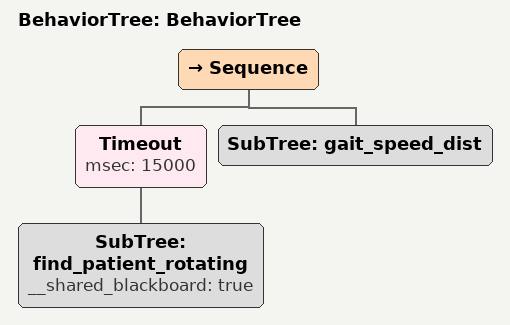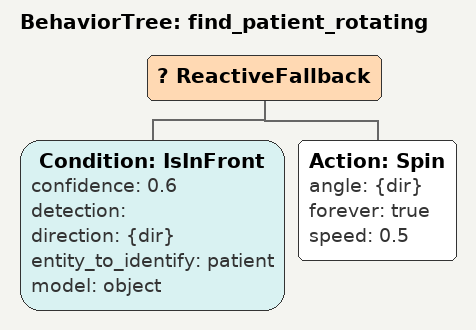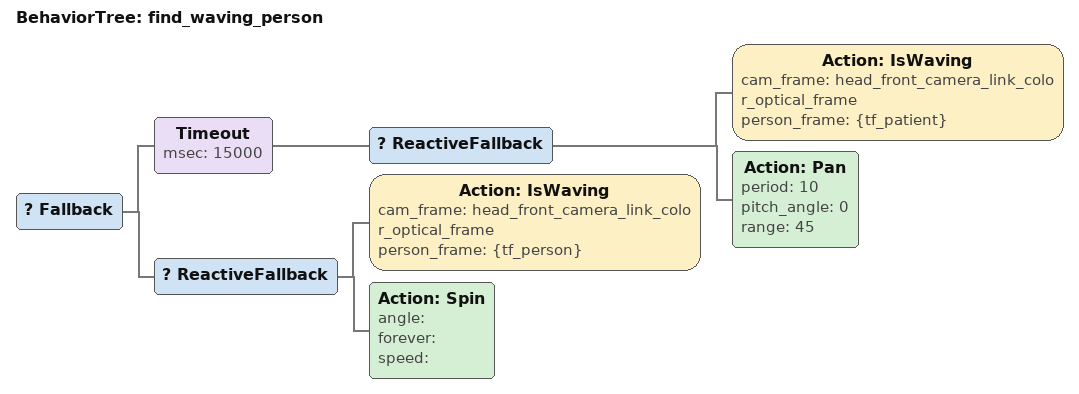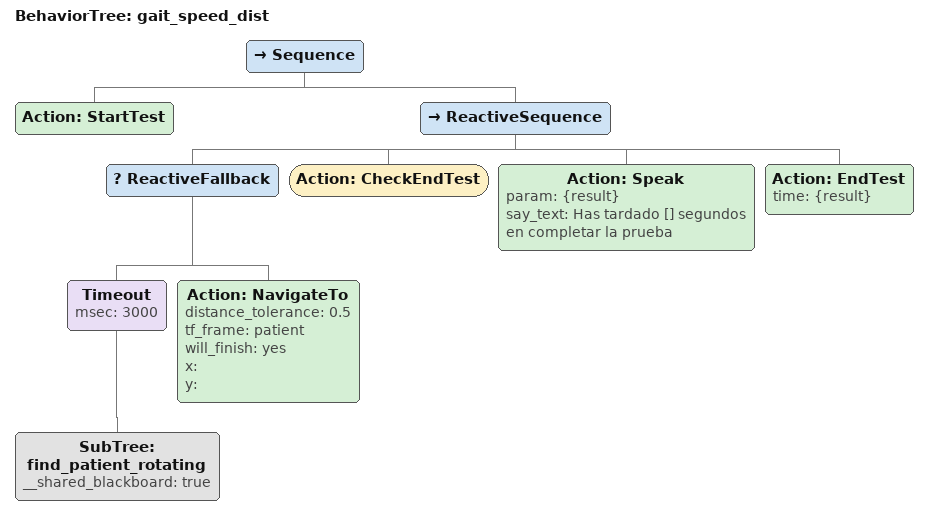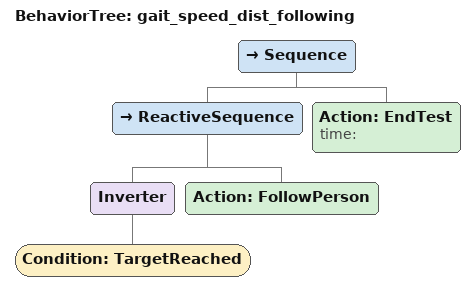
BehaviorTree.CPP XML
<?xml version="1.0"?>
<root main_tree_to_execute="BehaviorTree">
    <BehaviorTree ID="BehaviorTree">
        <Sequence>
            <Timeout msec="15000">
                <SubTree ID="find_patient_rotating" __shared_blackboard="true"/>
            </Timeout>
            <SubTree ID="gait_speed_dist"/>
        </Sequence>
    </BehaviorTree>
    <BehaviorTree ID="find_patient_rotating">
        <ReactiveFallback>
            <Condition ID="IsInFront" confidence="0.6" detection="" direction="{dir}" entity_to_identify="patient" model="object"/>
            <Action ID="Spin" angle="{dir}" forever="true" speed="0.5"/>
        </ReactiveFallback>
    </BehaviorTree>
    <BehaviorTree ID="find_waving_person">
        <Fallback>
            <Timeout msec="15000">
                <ReactiveFallback>
                    <Action ID="IsWaving" cam_frame="head_front_camera_link_color_optical_frame" person_frame="{tf_patient}"/>
                    <Action ID="Pan" period="10" pitch_angle="0" range="45"/>
                </ReactiveFallback>
            </Timeout>
            <ReactiveFallback>
                <Action ID="IsWaving" cam_frame="head_front_camera_link_color_optical_frame" person_frame="{tf_person}"/>
                <Action ID="Spin" angle="" forever="" speed=""/>
            </ReactiveFallback>
        </Fallback>
    </BehaviorTree>
    <BehaviorTree ID="gait_speed_dist">
        <Sequence>
            <Action ID="StartTest"/>
            <ReactiveSequence>
                <ReactiveFallback>
                    <Timeout msec="3000">
                        <SubTree ID="find_patient_rotating" __shared_blackboard="true"/>
                    </Timeout>
                    <Action ID="NavigateTo" distance_tolerance="0.5" tf_frame="patient" will_finish="yes" x="" y=""/>
                </ReactiveFallback>
                <Action ID="CheckEndTest"/>
                <Action ID="Speak" param="{result}" say_text="Has tardado [] segundos en completar la prueba"/>
                <Action ID="EndTest" time="{result}"/>
            </ReactiveSequence>
        </Sequence>
    </BehaviorTree>
    <BehaviorTree ID="gait_speed_dist_following">
        <Sequence>
            <ReactiveSequence>
                <Inverter>
                    <Condition ID="TargetReached"/>
                </Inverter>
                <Action ID="FollowPerson"/>
            </ReactiveSequence>
            <Action ID="EndTest" time=""/>
        </Sequence>
    </BehaviorTree>
</root>
